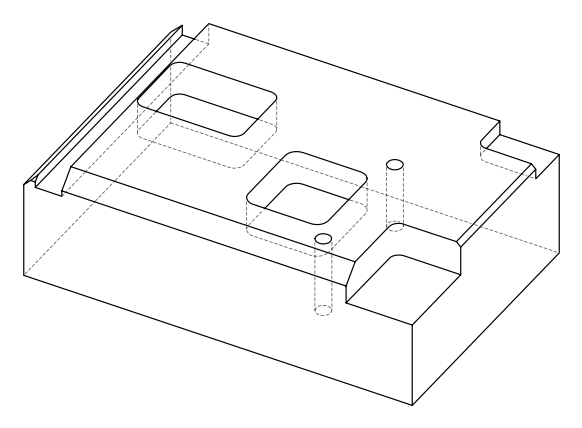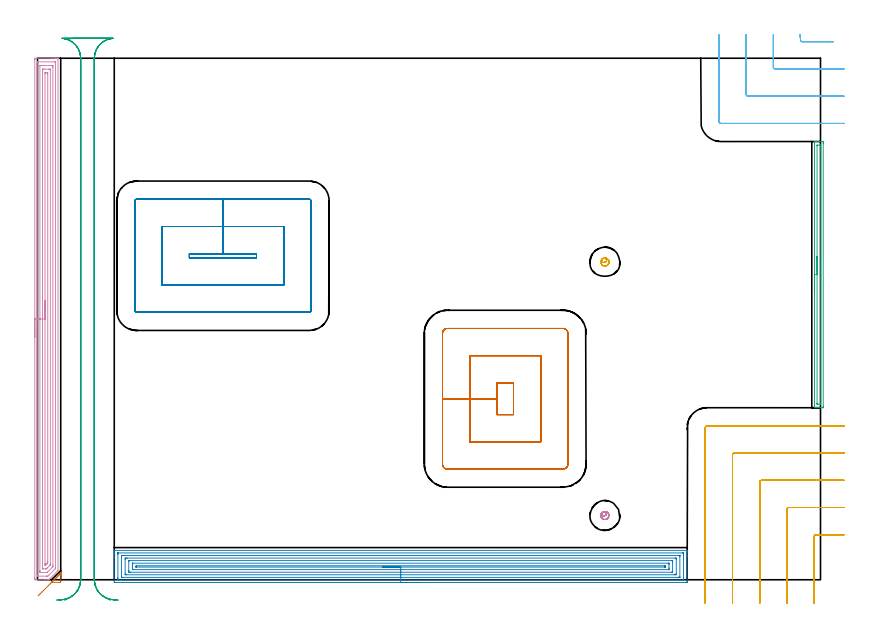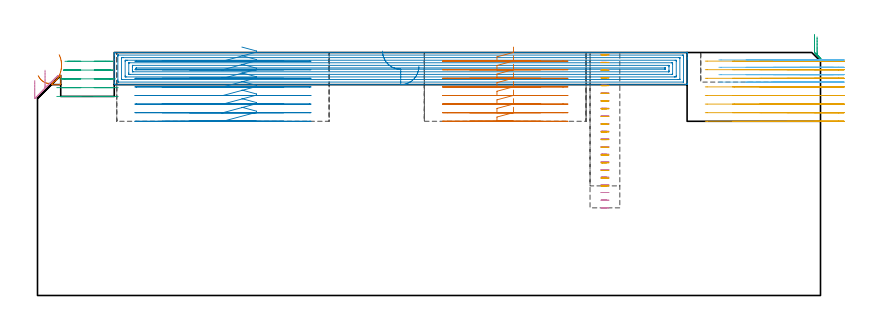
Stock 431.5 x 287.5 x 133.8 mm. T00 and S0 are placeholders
(PLAN: 11 operations, 3 tool changes, 76 min)
(1 AREA_MILL | FG_CHAMFER_SURFACE | UGT0205_001 | 0.21 min | 2649 mm3)
(2 AREA_MILL_1 | FG_CHAMFER_SURFACE_1 | UGT0205_001 | 17.91 min | 51839 mm3)
(3 AREA_MILL_2 | FG_CHAMFER_SURFACE_2 | UGT0205_001 | 2.52 min | 1762 mm3)
(4 AREA_MILL_3 | FG_CHAMFER_SURFACE_3 | UGT0205_001 | 11.7 min | 87983 mm3)
(5 MILL_CORNER_NOTCH_RECTANGULAR | CORNER_NOTCH_RECTANGULAR | UGT0201_094 | Follow Part, ap 5, ae 75% | 10.17 min | 261900 mm3)
(6 MILL_CORNER_NOTCH_RECTANGULAR_1 | CORNER_NOTCH_RECTANGULAR_1 | UGT0201_094 | Follow Part, ap 5, ae 75% | 2.61 min | 48913 mm3)
(7 MILL_RECTANGULAR_POCKET | POCKET_RECTANGULAR_STRAIGHT | UGT0201_094 | Follow Part, ap 5, ae 75% | 9.73 min | 324059 mm3)
(8 MILL_RECTANGULAR_POCKET_1 | POCKET_RECTANGULAR_STRAIGHT_1 | UGT0201_094 | Follow Part, ap 5, ae 75% | 10.99 min | 361127 mm3)
(9 MILL_RECTANGULAR_SLOT | SLOT_RECTANGULAR | UGT0201_105 | Follow Part, ap 5.5, ae 75% | 6.77 min | 183286 mm3)
(10 MILL_BLIND_HOLE_FROM_SOLID_MATERIAL | STEP1POCKET | NXT0201_011 | Spiral | 1.85 min | 18039 mm3)
(11 MILL_BLIND_HOLE_FROM_SOLID_MATERIAL_1 | STEP1POCKET_1 | NXT0201_011 | Spiral | 1.58 min | 15511 mm3)
(TOOL UGT0205_001 | Chamfer Mill 20 x 3 x 45 deg. | D20 FL50 Z2)
(TOOL UGT0201_094 | End mill 20 mm | D20 FL38 Z4)
(TOOL UGT0201_105 | End Mill 22 mm | D22 FL25 Z2)
(TOOL NXT0201_011 | ENDMILL 12mm [2P460-1200-NA 1630] | D12 FL38 Z6)
(OP 1 AREA_MILL)
G17 G21 G94 G90
T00 M6
G54
G17 G0 G90 X0.394 Y-8.806 S1061 M3
G43 Z143.9 H0
Z121.141
G94 G1 X0.772 Y-8.428 Z120.452 F250.
X1.191 Y-8.01 Z119.811
X1.648 Y-7.553 Z119.225
X2.139 Y-7.062 Z118.697
X2.66 Y-6.54 Z118.232
X3.209 Y-5.991 Z117.832
X3.78 Y-5.42 Z117.502
X4.369 Y-4.831 Z117.244
X4.972 Y-4.228 Z117.059
X5.584 Y-3.616 Z116.949
X6.2 Y-3. Z116.915
X6.816 Y-2.384 Z116.957
X7.428 Y-1.773 Z117.075
X8.029 Y-1.171 Z117.268
X8.617 Y-0.583 Z117.534
X9.185 Y-0.015 Z117.871
X9.731 Y0.531 Z118.278
X10.25 Y1.05 Z118.75
X12.438 Y3.238 Z120.938
X12.761 Y3.56 Z121.255
X12.795 Y3.585 Z121.279
X12.8 Y3.574 Z121.27
Y3.539 Z121.237
Y2.513 Z120.212
Y-0.987 Z116.712
X12.798 Y-1.138 Z116.562
X12.793 Y-1.493 Z116.207
X12.617 Y-1.497 Z116.203
X12.438 Y-1.5 Z116.2
X7.771
X7.718 Y-1.492 Z116.204
X7.771 Y-1.434 Z116.265
X8.062 Y-1.138 Z116.562
X10.25 Y1.05 Z118.75
X10.738 Y1.538 Z119.284
X11.191 Y1.991 Z119.877
X11.605 Y2.405 Z120.522
X11.978 Y2.778 Z121.217
X12.307 Y3.107 Z121.955
X12.59 Y3.39 Z122.731
X12.823 Y3.623 Z123.538
X13.006 Y3.806 Z124.371
X13.137 Y3.937 Z125.224
X13.214 Y4.014 Z126.089
X13.238 Y4.038 Z126.961
X13.209 Y4.009 Z127.832
X13.125 Y3.925 Z128.697
X12.989 Y3.789 Z129.548
X12.801 Y3.601 Z130.378
X12.562 Y3.362 Z131.183
X12.275 Y3.075 Z131.955
X11.941 Y2.741 Z132.688
G0 Z143.9
M5
M2
(OP 2 AREA_MILL_1)
G17 G21 G94 G90
T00 M6
G54
G17 G0 G90 X210.15 Y-1.5 S1061 M3
G43 Z143.9 H0
Z126.2
G94 G1 X210.112 Z125.328 F250.
X209.998 Z124.463
X209.809 Z123.612
X209.547 Z122.78
X209.213 Z121.974
X208.81 Z121.2
X208.342 Z120.464
X207.81 Z119.772
X207.221 Z119.129
X206.578 Z118.54
X205.886 Z118.008
X205.15 Z117.54
X204.376 Z117.137
X203.57 Z116.803
X202.738 Z116.541
X201.886 Z116.352
X201.022 Z116.238
X200.15 Z116.2
X42.918
X42.451 Y-1.495 Z116.203
X42.309 Y-1.492 Z116.206
X42.305 Y-1.034 Z116.664
X42.3 Y-0.423 Z117.274
Y12.476 Z130.171
Y14.512 Z132.209
Y14.851 Z132.546
Y15.529 Z133.228
Y15.842 Z133.541
Y16.19 Z133.881
X42.307 Y16.197 Z133.888
X42.471 Y16.2 Z133.9
X357.829
X357.993 Y16.197 Z133.888
X358. Y16.19 Z133.881
Y15.842 Z133.541
Y15.529 Z133.228
Y14.851 Z132.546
Y13.63 Z131.327
Y13.086 Z130.781
Y12.476 Z130.171
Y-0.762 Z116.935
X357.997 Y-1.034 Z116.664
X357.991 Y-1.492 Z116.206
X357.849 Y-1.495 Z116.203
X357.382 Y-1.5 Z116.2
X200.15
Y-0.086 Z117.614
X44.705 Y-0.085 Z117.615
X44.637
X44.327 Y-0.079 Z117.621
X44.31 Y0.022 Z117.722
X44.303 Y0.245 Z117.945
X44.301 Y0.731 Z118.431
X44.3 Y1.131 Z118.831
Y13.969 Z131.669
X44.302 Y14.367 Z132.067
X44.31 Y14.768 Z132.468
X44.313 Y14.78 Z132.48
X44.319 Y14.782 Z132.482
X44.343 Y14.784 Z132.484
X44.395 Y14.785 Z132.485
X44.498 Y14.786 Z132.486
X355.595 Y14.785 Z132.485
X355.662
X355.973 Y14.779 Z132.479
X355.99 Y14.678 Z132.378
X355.997 Y14.454 Z132.154
X355.999 Y13.969 Z131.669
X356. Y13.569 Z131.269
Y0.731 Z118.431
X355.998 Y0.333 Z118.033
X355.99 Y-0.068 Z117.632
X355.987 Y-0.08 Z117.62
X355.981 Y-0.082 Z117.618
X355.957 Y-0.084 Z117.616
X355.905 Y-0.086 Z117.614
X355.802
X200.15
Y1.328 Z119.028
X46.78 Y1.329 Z119.029
X46.492 Y1.33 Z119.03
X46.396 Y1.332 Z119.032
X46.322 Y1.335 Z119.035
X46.31 Y1.341 Z119.041
X46.306 Y1.371 Z119.071
X46.303 Y1.424 Z119.124
X46.301 Y1.614 Z119.314
X46.3 Y1.803 Z119.503
X46.301 Y13.086 Z130.786
X46.303 Y13.272 Z130.972
X46.31 Y13.337 Z131.037
X46.319 Y13.365 Z131.065
X46.348 Y13.366 Z131.066
X46.492 Y13.369 Z131.069
X47.097 Y13.371 Z131.071
X47.385
X353.52
X353.808 Y13.37 Z131.07
X353.904 Y13.368 Z131.068
X353.978 Y13.365 Z131.065
X353.99 Y13.359 Z131.059
X353.994 Y13.329 Z131.029
X353.997 Y13.275 Z130.975
X353.999 Y13.086 Z130.786
X354. Y12.897 Z130.597
X353.999 Y1.614 Z119.314
X353.997 Y1.428 Z119.128
X353.99 Y1.362 Z119.062
X353.981 Y1.335 Z119.035
X353.952 Y1.334 Z119.034
X353.808 Y1.331 Z119.031
X353.203 Y1.329 Z119.029
X352.915 Y1.328 Z119.028
X200.15
Y2.743 Z120.443
X48.922
X48.427 Y2.747 Z120.447
X48.314 Y2.75 Z120.45
X48.308 Y2.945 Z120.645
X48.3 Y3.357 Z121.057
Y11.321 Z129.021
X48.31 Y11.752 Z129.452
X48.323 Y11.95 Z129.65
X48.531 Y11.954 Z129.654
X49.172 Y11.957 Z129.657
X49.421
X351.378
X351.873 Y11.953 Z129.653
X351.986 Y11.95 Z129.65
X351.992 Y11.755 Z129.455
X352. Y11.343 Z129.043
Y3.379 Z121.079
X351.99 Y2.948 Z120.648
X351.977 Y2.749 Z120.449
X351.769 Y2.746 Z120.446
X351.128 Y2.743 Z120.443
X350.879
X200.15
Y4.157 Z121.857
X50.958
X50.853 Y4.158 Z121.858
X50.642 Y4.163 Z121.863
X50.31 Y4.175 Z121.875
X50.307 Y4.261 Z121.961
X50.3 Y4.911 Z122.611
Y10.207 Z127.907
X50.302 Y10.439 Z128.139
X50.306 Y10.519 Z128.219
X50.309 Y10.534 Z128.234
X50.395 Y10.538 Z128.238
X50.536 Y10.542 Z128.242
X50.747 Y10.543 Z128.243
X50.853
X349.341
X349.447 Y10.542 Z128.242
X349.658 Y10.537 Z128.237
X349.99 Y10.525 Z128.225
X349.993 Y10.439 Z128.139
X350. Y9.789 Z127.489
Y4.493 Z122.193
X349.998 Y4.261 Z121.961
X349.994 Y4.181 Z121.881
X349.991 Y4.166 Z121.866
X349.905 Y4.162 Z121.862
X349.764 Y4.158 Z121.858
X349.553 Y4.157 Z121.857
X349.447
X200.15
Y5.571 Z123.271
X52.745 Y5.572 Z123.272
X52.31 Y5.574 Z123.274
X52.307 Y5.576 Z123.276
X52.302 Y5.581 Z123.281
X52.301 Y6.026 Z123.726
X52.3 Y6.466 Z124.166
Y8.231 Z125.931
X52.301 Y8.674 Z126.374
X52.304 Y9.11 Z126.81
X52.31 Y9.122 Z126.822
X52.315 Y9.125 Z126.825
X52.342 Y9.127 Z126.827
X52.4 Y9.128 Z126.828
X52.515 Y9.129 Z126.829
X347.555 Y9.128 Z126.828
X347.99 Y9.126 Z126.826
X347.993 Y9.124 Z126.824
X347.998 Y9.119 Z126.819
X347.999 Y8.674 Z126.374
X348. Y8.234 Z125.934
Y6.469 Z124.169
X347.999 Y6.026 Z123.726
X347.996 Y5.59 Z123.29
X347.99 Y5.578 Z123.278
X347.985 Y5.575 Z123.275
X347.958 Y5.573 Z123.273
X347.9 Y5.572 Z123.272
X347.785 Y5.571 Z123.271
X200.15
Y6.985 Z124.685
X54.532 Y6.986 Z124.686
X54.453 Y6.987 Z124.687
X54.345 Y6.992 Z124.692
X54.309 Y7.001 Z124.701
X54.304 Y7.022 Z124.722
X54.301 Y7.046 Z124.746
Y7.137 Z124.837
X54.305 Y7.254 Z124.954
X54.326 Y7.708 Z125.408
X54.516 Y7.714 Z125.414
X54.532 Y7.715 Z125.415
X345.768 Y7.714 Z125.414
X345.847 Y7.713 Z125.413
X345.955 Y7.708 Z125.408
X345.991 Y7.699 Z125.399
X345.996 Y7.678 Z125.378
X345.999 Y7.654 Z125.354
X345.998 Y7.121 Z124.821
X345.995 Y7.045 Z124.745
X345.989 Y6.992 Z124.692
X345.952 Y6.99 Z124.69
X345.768 Y6.986 Z124.686
X345.691 Y6.985 Z124.685
X200.15
X199.278 Z124.723
X198.414 Z124.837
X197.562 Z125.026
X196.73 Z125.288
X195.924 Z125.622
X195.15 Z126.025
X194.414 Z126.494
X193.722 Z127.025
X193.079 Z127.614
X192.49 Z128.257
X191.958 Z128.95
X191.49 Z129.685
X191.087 Z130.459
X190.753 Z131.265
X190.491 Z132.097
X190.302 Z132.949
X190.188 Z133.814
X190.15 Z134.685
G0 Z143.9
M5
M2
(OP 3 AREA_MILL_2)
G17 G21 G94 G90
T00 M6
G54
G17 G0 G90 X428.2 Y158.15 S1061 M3
G43 Z143.9 H0
G94 G1 Y158.188 Z143.028 F250.
Y158.302 Z142.163
Y158.491 Z141.312
Y158.753 Z140.48
Y159.087 Z139.674
Y159.49 Z138.9
Y159.958 Z138.164
Y160.49 Z137.472
Y161.079 Z136.829
Y161.722 Z136.239
Y162.414 Z135.708
Y163.15 Z135.24
Y163.924 Z134.837
Y164.73 Z134.503
Y165.562 Z134.241
Y166.413 Z134.052
Y167.278 Z133.938
Y168.15 Z133.9
Y241.339
X428.202 Y241.49 Z133.888
X428.257 Y241.493 Z133.834
X428.642 Y241.5 Z133.457
X429.064 Z133.035
X429.707 Z132.388
X430.921 Z131.176
X431.493 Z130.601
X432.991 Y241.497 Z129.105
X432.992 Y241.495 Z129.103
X432.998 Y240.893 Z129.102
X433. Y240.28 Z129.1
Y95.686
X432.999 Y95.407 Z129.101
X432.992 Y94.806 Z129.104
X432.99 Y94.803 Z129.105
X432.386 Y94.8 Z129.709
X432.1 Z129.995
X431.493 Z130.601
X430.921 Z131.176
X430.6 Z131.496
X430.028 Z132.068
X429.707 Z132.388
X429.064 Z133.035
X428.642 Z133.458
X428.26 Z133.831
X428.208 Z133.882
X428.202 Y94.807 Z133.888
X428.2 Y94.961 Z133.9
Y168.15
X429.614 Z132.486
X429.615 Y239.2 Z132.485
X429.616 Y239.293 Z132.484
X429.621 Y239.476 Z132.479
X429.626 Y239.491 Z132.474
X429.634 Y239.495 Z132.466
X429.658 Y239.498 Z132.442
X431.101 Y239.5 Z130.999
X431.493 Y239.497 Z130.607
X431.549 Y239.494 Z130.551
X431.577 Y239.491 Z130.523
X431.58 Y239.385 Z130.52
X431.585 Y239.201 Z130.515
X431.586 Y239.108 Z130.514
X431.585 Y97.1 Z130.515
X431.584 Y97.007 Z130.516
X431.579 Y96.824 Z130.521
X431.574 Y96.809 Z130.526
X431.566 Y96.805 Z130.534
X431.542 Y96.802 Z130.558
X430.099 Y96.8 Z132.001
X429.707 Y96.803 Z132.393
X429.651 Y96.806 Z132.449
X429.623 Y96.809 Z132.477
X429.62 Y96.915 Z132.48
X429.615 Y97.099 Z132.485
X429.614 Y97.192 Z132.486
Y168.15
Y169.022 Z132.524
Y169.886 Z132.638
Y170.738 Z132.826
Y171.57 Z133.089
Y172.376 Z133.423
Y173.15 Z133.825
Y173.886 Z134.294
Y174.578 Z134.825
Y175.221 Z135.415
Y175.81 Z136.058
Y176.341 Z136.75
Y176.81 Z137.486
Y177.213 Z138.26
Y177.547 Z139.066
Y177.809 Z139.898
Y177.998 Z140.749
Y178.112 Z141.614
Y178.15 Z142.486
G0 Z143.9
M5
M2
(OP 4 AREA_MILL_3)
G17 G21 G94 G90
T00 M6
G54
G17 G0 G90 X-1.5 Y133.7 S1061 M3
G43 Z143.9 H0
Z118.5
G94 G1 Y133.738 Z117.628 F250.
Y133.852 Z116.764
Y134.041 Z115.912
Y134.303 Z115.08
Y134.637 Z114.274
Y135.04 Z113.5
Y135.508 Z112.764
Y136.04 Z112.072
Y136.629 Z111.429
Y137.272 Z110.84
Y137.964 Z110.308
Y138.7 Z109.84
Y139.474 Z109.437
Y140.28 Z109.103
Y141.112 Z108.841
Y141.964 Z108.652
Y142.828 Z108.538
Y143.7 Z108.5
Y286.77
X-1.497 Y287.065 Z108.502
X-1.492 Y287.39 Z108.506
X-1.163 Y287.4 Z108.835
X8.022 Z118.017
X9.442 Z119.439
X9.807 Z119.802
X10.536 Z120.536
X10.809 Z120.809
X11.239 Y287.393 Z121.231
X11.297 Y287.39 Z121.288
X11.3 Y287.217 Z121.3
X11.299 Y5.099 Z121.299
X6.383 Y0.183 Z116.382
X6.238 Y0.042 Z116.237
X6.203 Y0.01 Z116.201
X5.509 Y0. Z115.509
X4.089 Z114.086
X-0.899 Y0.001 Z109.098
X-1.139 Y0.002 Z108.858
X-1.492 Y0.007 Z108.506
X-1.494 Y0.034 Z108.504
X-1.499 Y0.63 Z108.501
X-1.5 Y1.232 Z108.5
Y143.7
X-0.086 Z109.914
Y285.061
X-0.085 Y285.14 Z109.915
X-0.081 Y285.298 Z109.919
X-0.078 Y285.391 Z109.922
X-0.058 Y285.394 Z109.942
X-0.007 Y285.397 Z109.993
X0.468 Y285.4 Z110.468
X9.39 Z119.39
X9.807 Y285.397 Z119.807
X9.866 Y285.394 Z119.866
X9.877 Y285.391 Z119.877
X9.881 Y285.324 Z119.881
X9.884 Y285.219 Z119.884
X9.885 Y285.061 Z119.885
X9.886 Y284.982 Z119.886
X9.885 Y6.731 Z119.885
X9.884 Y6.573 Z119.884
X9.879 Y6.257 Z119.879
X9.871 Y6.132 Z119.871
X9.853 Y6.11 Z119.853
X9.807 Y6.058 Z119.807
X6.168 Y2.418 Z116.168
X5.751 Y2.012 Z115.751
X5.346 Y2.006 Z115.346
X4.87 Y2.001 Z114.87
X0.41 Y2. Z110.41
X-0.007 Y2.003 Z109.993
X-0.066 Y2.006 Z109.934
X-0.077 Y2.009 Z109.923
X-0.081 Y2.075 Z109.919
X-0.084 Y2.181 Z109.916
X-0.086 Y2.497 Z109.914
Y143.7
X1.328 Z111.328
X1.329 Y283.193 Z111.329
X1.33 Y283.306 Z111.33
X1.333 Y283.361 Z111.333
X1.335 Y283.382 Z111.335
X1.366 Y283.39 Z111.366
X1.574 Y283.398 Z111.574
X1.778 Y283.399 Z111.778
X2.464 Y283.4 Z112.464
X8.022 Y283.399 Z118.022
X8.229 Y283.397 Z118.229
X8.366 Y283.393 Z118.366
X8.465 Y283.388 Z118.465
X8.466 Y283.343 Z118.466
X8.469 Y283.193 Z118.469
X8.471 Y282.744 Z118.471
Y282.299
Y7.783
X8.469 Y7.336 Z118.469
X8.465 Y7.223 Z118.465
X8.462 Y7.174 Z118.462
X8.428 Y7.137 Z118.428
X8.189 Y6.889 Z118.189
X5.507 Y4.206 Z115.507
X5.426 Y4.127 Z115.426
X5.346 Y4.051 Z115.346
X5.301 Y4.012 Z115.301
X5.26 Y4.008 Z115.26
X5.175 Y4.004 Z115.175
X5.003 Y4.001 Z115.003
X1.778 Z111.778
X1.572 Y4.003 Z111.572
X1.434 Y4.007 Z111.434
X1.335 Y4.012 Z111.335
X1.333 Y4.057 Z111.333
X1.331 Y4.206 Z111.331
X1.329 Y4.656 Z111.329
Y5.101
X1.328 Y143.7 Z111.328
X2.743 Z112.743
Y280.511
X2.747 Y281.327 Z112.747
X2.749 Y281.379 Z112.749
X2.787 Y281.39 Z112.787
X2.897 Y281.395 Z112.897
X3.118 Y281.398 Z113.118
X3.562 Y281.4 Z113.562
X6.238 Z116.238
X6.684 Y281.398 Z116.684
X6.904 Y281.395 Z116.904
X7.013 Y281.39 Z117.013
X7.051 Y281.38 Z117.051
X7.057 Y280.511 Z117.057
Y8.677
X7.052 Y8.267 Z117.052
X7.05 Y8.22 Z117.05
X7.027 Y8.188 Z117.027
X6.973 Y8.127 Z116.973
X6.882 Y8.032 Z116.882
X5.346 Y6.495 Z115.346
X5.094 Y6.247 Z115.094
X4.879 Y6.039 Z114.879
X4.84 Y6.01 Z114.84
X4.786 Y6.006 Z114.786
X4.676 Y6.002 Z114.676
X4.454 Y6. Z114.454
X3.116 Y6.002 Z113.116
X2.896 Y6.005 Z112.896
X2.787 Y6.01 Z112.787
X2.749 Y6.02 Z112.749
X2.743 Y6.889 Z112.743
Y143.7
X4.157 Z114.157
Y278.723
X4.159 Y279.018 Z114.159
X4.163 Y279.318 Z114.163
X4.165 Y279.39 Z114.165
X4.201 Y279.393 Z114.201
X4.285 Y279.397 Z114.285
X4.454 Y279.399 Z114.454
X4.67 Y279.4 Z114.67
X5.346 Y279.398 Z115.346
X5.566 Y279.396 Z115.566
X5.628 Y279.39 Z115.628
X5.636 Y279.372 Z115.636
X5.639 Y279.324 Z115.639
X5.642 Y278.723 Z115.642
X5.643 Y278.425 Z115.643
Y10.169
X5.64 Y9.572 Z115.64
X5.637 Y9.28 Z115.637
X5.632 Y9.242 Z115.632
X5.612 Y9.218 Z115.612
X5.554 Y9.156 Z115.554
X5.346 Y8.944 Z115.346
X5.213 Y8.811 Z115.213
X5.079 Y8.677 Z115.079
X4.765 Y8.366 Z114.765
X4.454 Y8.06 Z114.454
X4.403 Y8.013 Z114.403
X4.232 Y8.005 Z114.232
X4.172 Y8.01 Z114.172
X4.164 Y8.028 Z114.164
X4.161 Y8.077 Z114.161
X4.158 Y8.677 Z114.158
X4.157 Y8.975 Z114.157
Y143.7
Y144.572 Z114.195
Y145.436 Z114.309
Y146.288 Z114.498
Y147.12 Z114.76
Y147.926 Z115.094
Y148.7 Z115.497
Y149.436 Z115.965
Y150.128 Z116.496
Y150.771 Z117.086
Y151.36 Z117.729
Y151.892 Z118.421
Y152.36 Z119.157
Y152.763 Z119.931
Y153.097 Z120.737
Y153.359 Z121.569
Y153.548 Z122.42
Y153.662 Z123.285
Y153.7 Z124.157
G0 Z143.9
M5
M2
(OP 5 MILL_CORNER_NOTCH_RECTANGULAR)
G17 G21 G94 G90
T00 M6
G54
G17 G0 G90 X444.5 Y24.8 S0 M3
G43 Z143.9 H0
Z129.162
G94 G1 X441.5 F250.
X428.994 F500.
G3 X428. Y23.806 R1.
G1 Y-10.
Y-13. F250.
G0 Z143.9
X444.5 Y39.8
Z129.162
G1 X441.5
X413.994 F500.
G3 X413. Y38.805 R1.
G1 Y-10.
Y-13. F250.
G0 Z143.9
X444.5 Y54.8
Z129.162
G1 X441.5
X398.995 F500.
G3 X398. Y53.805 R1.
G1 Y-10.
Y-13. F250.
G0 Z143.9
X444.5 Y69.8
Z129.162
G1 X441.5
X383.995 F500.
G3 X383. Y68.805 R1.
G1 Y-10.
Y-13. F250.
G0 Z143.9
X444.5 Y84.8
Z129.162
G1 X441.5
X368.995 F500.
G3 X368. Y83.805 R1.
G1 Y-10.
Y-13. F250.
G0 Z143.9
X444.5 Y24.8
Z124.425
G1 X441.5
X428.994 F500.
G3 X428. Y23.806 R1.
G1 Y-10.
Y-13. F250.
G0 Z143.9
X444.5 Y39.8
Z124.425
G1 X441.5
X413.994 F500.
G3 X413. Y38.806 R1.
G1 Y-10.
Y-13. F250.
G0 Z143.9
X444.5 Y54.8
Z124.425
G1 X441.5
X398.995 F500.
G3 X398. Y53.805 R1.
G1 Y-10.
Y-13. F250.
G0 Z143.9
X444.5 Y69.8
Z124.425
G1 X441.5
X383.995 F500.
G3 X383. Y68.805 R1.
G1 Y-10.
Y-13. F250.
G0 Z143.9
X444.5 Y84.8
Z124.425
G1 X441.5
X368.995 F500.
G3 X368. Y83.805 R1.
G1 Y-10.
Y-13. F250.
G0 Z143.9
X444.5 Y24.8
Z119.687
G1 X441.5
X428.994 F500.
G3 X428. Y23.806 R1.
G1 Y-10.
Y-13. F250.
G0 Z143.9
X444.5 Y39.8
Z119.687
G1 X441.5
X413.994 F500.
G3 X413. Y38.806 R1.
G1 Y-10.
Y-13. F250.
G0 Z143.9
X444.5 Y54.8
Z119.687
G1 X441.5
X398.995 F500.
G3 X398. Y53.805 R1.
G1 Y-10.
Y-13. F250.
G0 Z143.9
X444.5 Y69.8
Z119.687
G1 X441.5
X383.995 F500.
G3 X383. Y68.805 R1.
G1 Y-10.
Y-13. F250.
G0 Z143.9
X444.5 Y84.8
Z119.687
G1 X441.5
X368.995 F500.
G3 X368. Y83.805 R1.
G1 Y-10.
Y-13. F250.
G0 Z143.9
X444.5 Y24.8
Z114.95
G1 X441.5
X428.994 F500.
G3 X428. Y23.806 R1.
G1 Y-10.
Y-13. F250.
G0 Z143.9
X444.5 Y39.8
Z114.95
G1 X441.5
X413.994 F500.
G3 X413. Y38.806 R1.
G1 Y-10.
Y-13. F250.
G0 Z143.9
X444.5 Y54.8
Z114.95
G1 X441.5
X398.995 F500.
G3 X398. Y53.805 R1.
G1 Y-10.
Y-13. F250.
G0 Z143.9
X444.5 Y69.8
Z114.95
G1 X441.5
X383.995 F500.
G3 X383. Y68.805 R1.
G1 Y-10.
Y-13. F250.
G0 Z143.9
X444.5 Y84.8
Z114.95
G1 X441.5
X368.995 F500.
G3 X368. Y83.805 R1.
G1 Y-10.
Y-13. F250.
G0 Z143.9
X444.5 Y24.8
Z110.212
G1 X441.5
X428.994 F500.
G3 X428. Y23.806 R1.
G1 Y-10.
Y-13. F250.
G0 Z143.9
X444.5 Y39.8
Z110.212
G1 X441.5
X413.995 F500.
G3 X413. Y38.806 R1.
G1 Y-10.
Y-13. F250.
G0 Z143.9
X444.5 Y54.8
Z110.212
G1 X441.5
X398.995 F500.
G3 X398. Y53.805 R1.
G1 Y-10.
Y-13. F250.
G0 Z143.9
X444.5 Y69.8
Z110.212
G1 X441.5
X383.995 F500.
G3 X383. Y68.805 R1.
G1 Y-10.
Y-13. F250.
G0 Z143.9
X444.5 Y84.8
Z110.212
G1 X441.5
X368.995 F500.
G3 X368. Y83.805 R1.
G1 Y-10.
Y-13. F250.
G0 Z143.9
X444.5 Y24.8
Z105.475
G1 X441.5
X428.994 F500.
G3 X428. Y23.806 R1.
G1 Y-10.
Y-13. F250.
G0 Z143.9
X444.5 Y39.8
Z105.475
G1 X441.5
X413.994 F500.
G3 X413. Y38.806 R1.
G1 Y-10.
Y-13. F250.
G0 Z143.9
X444.5 Y54.8
Z105.475
G1 X441.5
X398.995 F500.
G3 X398. Y53.805 R1.
G1 Y-10.
Y-13. F250.
G0 Z143.9
X444.5 Y69.8
Z105.475
G1 X441.5
X383.995 F500.
G3 X383. Y68.805 R1.
G1 Y-10.
Y-13. F250.
G0 Z143.9
X444.5 Y84.8
Z105.475
G1 X441.5
X368.995 F500.
G3 X368. Y83.805 R1.
G1 Y-10.
Y-13. F250.
G0 Z143.9
X444.5 Y24.8
Z100.737
G1 X441.5
X428.994 F500.
G3 X428. Y23.806 R1.
G1 Y-10.
Y-13. F250.
G0 Z143.9
X444.5 Y39.8
Z100.737
G1 X441.5
X413.994 F500.
G3 X413. Y38.806 R1.
G1 Y-10.
Y-13. F250.
G0 Z143.9
X444.5 Y54.8
Z100.737
G1 X441.5
X398.995 F500.
G3 X398. Y53.805 R1.
G1 Y-10.
Y-13. F250.
G0 Z143.9
X444.5 Y69.8
Z100.737
G1 X441.5
X383.995 F500.
G3 X383. Y68.805 R1.
G1 Y-10.
Y-13. F250.
G0 Z143.9
X444.5 Y84.8
Z100.737
G1 X441.5
X368.995 F500.
G3 X368. Y83.805 R1.
G1 Y-10.
Y-13. F250.
G0 Z143.9
X444.5 Y24.8
Z96.
G1 X441.5
X428.994 F500.
G3 X428. Y23.806 R1.
G1 Y-10.
Y-13. F250.
G0 Z143.9
X444.5 Y39.8
Z96.
G1 X441.5
X413.994 F500.
G3 X413. Y38.806 R1.
G1 Y-10.
Y-13. F250.
G0 Z143.9
X444.5 Y54.8
Z96.
G1 X441.5
X398.995 F500.
G3 X398. Y53.805 R1.
G1 Y-10.
Y-13. F250.
G0 Z143.9
X444.5 Y69.8
Z96.
G1 X441.5
X383.995 F500.
G3 X383. Y68.805 R1.
G1 Y-10.
Y-13. F250.
G0 Z143.9
X444.5 Y84.8
Z96.
G1 X441.5
X368.995 F500.
G3 X368. Y83.805 R1.
G1 Y-10.
Y-13. F250.
G0 Z143.9
M5
M2
(OP 6 MILL_CORNER_NOTCH_RECTANGULAR_1)
G17 G21 G94 G90
T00 M6
G54
G17 G0 G90 X420.205 Y300.385 S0 M3
G43 Z143.9 H0
Z129.825
G94 G1 X420.505 Y297.4 F250.
G3 X421.495 Y296.5 R1. F500.
G1 X435.646
X438.646 F250.
G0 Z143.9
X405.5 Y300.4
Z129.825
G1 Y297.4
Y282.495 F500.
G3 X406.495 Y281.5 R1.
G1 X441.5
X444.5 F250.
G0 Z143.9
X390.5 Y300.4
Z129.825
G1 Y297.4
Y267.495 F500.
G3 X391.495 Y266.5 R1.
G1 X441.5
X444.5 F250.
G0 Z143.9
X375.5 Y300.4
Z129.825
G1 Y297.4
Y252.7 F500.
G3 X376.7 Y251.5 R1.2
G1 X441.5
X444.5 F250.
G0 Z143.9
X420.205 Y300.385
Z125.75
G1 X420.505 Y297.4
G3 X421.495 Y296.5 R1. F500.
G1 X435.646
X438.646 F250.
G0 Z143.9
X405.5 Y300.4
Z125.75
G1 Y297.4
Y282.495 F500.
G3 X406.495 Y281.5 R1.
G1 X441.5
X444.5 F250.
G0 Z143.9
X390.5 Y300.4
Z125.75
G1 Y297.4
Y267.495 F500.
G3 X391.495 Y266.5 R1.
G1 X441.5
X444.5 F250.
G0 Z143.9
X375.5 Y300.4
Z125.75
G1 Y297.4
Y252.7 F500.
G3 X376.7 Y251.5 R1.2
G1 X441.5
X444.5 F250.
G0 Z143.9
X420.205 Y300.385
Z121.675
G1 X420.505 Y297.4
G3 X421.495 Y296.5 R1. F500.
G1 X435.646
X438.646 F250.
G0 Z143.9
X405.5 Y300.4
Z121.675
G1 Y297.4
Y282.495 F500.
G3 X406.495 Y281.5 R1.
G1 X441.5
X444.5 F250.
G0 Z143.9
X390.5 Y300.4
Z121.675
G1 Y297.4
Y267.495 F500.
G3 X391.495 Y266.5 R1.
G1 X441.5
X444.5 F250.
G0 Z143.9
X375.5 Y300.4
Z121.675
G1 Y297.4
Y252.7 F500.
G3 X376.7 Y251.5 R1.2
G1 X441.5
X444.5 F250.
G0 Z143.9
X420.205 Y300.385
Z117.6
G1 X420.505 Y297.4
G3 X421.495 Y296.5 R1. F500.
G1 X435.646
X438.646 F250.
G0 Z143.9
X405.5 Y300.4
Z117.6
G1 Y297.4
Y282.495 F500.
G3 X406.495 Y281.5 R1.
G1 X441.5
X444.5 F250.
G0 Z143.9
X390.5 Y300.4
Z117.6
G1 Y297.4
Y267.495 F500.
G3 X391.495 Y266.5 R1.
G1 X441.5
X444.5 F250.
G0 Z143.9
X375.5 Y300.4
Z117.6
G1 Y297.4
Y252.7 F500.
G3 X376.7 Y251.5 R1.2
G1 X441.5
X444.5 F250.
G0 Z143.9
M5
M2
(OP 7 MILL_RECTANGULAR_POCKET)
G17 G21 G94 G90
T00 M6
G54
G17 G0 G90 X262.3 Y97.473 S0 M3
G43 Z143.9 H0
Z136.9
G94 G1 Y108.5 Z133.945 F250.
X253.2 Z131.507
Y99.75 Z129.162
Y91. F500.
X262.3
Y108.5
X253.2
Y99.75
X238.2
Y76.
X277.3
Y123.5
X238.2
Y99.75
X223.2
Y63.7
G3 X225.9 Y61. R2.7
G1 X289.6
G3 X292.3 Y63.7 R2.7
G1 Y135.8
G3 X289.6 Y138.5 R2.7
G1 X225.9
G3 X223.2 Y135.8 R2.7
G1 Y99.75
Y98.75
G0 X262.3 Y97.473 Z132.162
G1 Y108.5 Z129.208 F250.
X253.2 Z126.769
Y99.75 Z124.425
Y91. F500.
X262.3
Y108.5
X253.2
Y99.75
X238.2
Y76.
X277.3
Y123.5
X238.2
Y99.75
X223.2
Y63.7
G3 X225.9 Y61. R2.7
G1 X289.6
G3 X292.3 Y63.7 R2.7
G1 Y135.8
G3 X289.6 Y138.5 R2.7
G1 X225.9
G3 X223.2 Y135.8 R2.7
G1 Y99.75
Y98.75
G0 X262.3 Y97.473 Z127.425
G1 Y108.5 Z124.47 F250.
X253.2 Z122.032
Y99.75 Z119.687
Y91. F500.
X262.3
Y108.5
X253.2
Y99.75
X238.2
Y76.
X277.3
Y123.5
X238.2
Y99.75
X223.2
Y63.7
G3 X225.9 Y61. R2.7
G1 X289.6
G3 X292.3 Y63.7 R2.7
G1 Y135.8
G3 X289.6 Y138.5 R2.7
G1 X225.9
G3 X223.2 Y135.8 R2.7
G1 Y99.75
Y98.75
G0 X262.3 Y97.473 Z122.687
G1 Y108.5 Z119.733 F250.
X253.2 Z117.295
Y99.75 Z114.95
Y91. F500.
X262.3
Y108.5
X253.2
Y99.75
X238.2
Y76.
X277.3
Y123.5
X238.2
Y99.75
X223.2
Y63.7
G3 X225.9 Y61. R2.7
G1 X289.6
G3 X292.3 Y63.7 R2.7
G1 Y135.8
G3 X289.6 Y138.5 R2.7
G1 X225.9
G3 X223.2 Y135.8 R2.7
G1 Y99.75
Y98.75
G0 X262.3 Y97.473 Z117.95
G1 Y108.5 Z114.995 F250.
X253.2 Z112.557
Y99.75 Z110.212
Y91. F500.
X262.3
Y108.5
X253.2
Y99.75
X238.2
Y76.
X277.3
Y123.5
X238.2
Y99.75
X223.2
Y63.7
G3 X225.9 Y61. R2.7
G1 X289.6
G3 X292.3 Y63.7 R2.7
G1 Y135.8
G3 X289.6 Y138.5 R2.7
G1 X225.9
G3 X223.2 Y135.8 R2.7
G1 Y99.75
Y98.75
G0 X262.3 Y97.473 Z113.212
G1 Y108.5 Z110.258 F250.
X253.2 Z107.82
Y99.75 Z105.475
Y91. F500.
X262.3
Y108.5
X253.2
Y99.75
X238.2
Y76.
X277.3
Y123.5
X238.2
Y99.75
X223.2
Y63.7
G3 X225.9 Y61. R2.7
G1 X289.6
G3 X292.3 Y63.7 R2.7
G1 Y135.8
G3 X289.6 Y138.5 R2.7
G1 X225.9
G3 X223.2 Y135.8 R2.7
G1 Y99.75
Y98.75
G0 X262.3 Y97.473 Z108.475
G1 Y108.5 Z105.52 F250.
X253.2 Z103.082
Y99.75 Z100.737
Y91. F500.
X262.3
Y108.5
X253.2
Y99.75
X238.2
Y76.
X277.3
Y123.5
X238.2
Y99.75
X223.2
Y63.7
G3 X225.9 Y61. R2.7
G1 X289.6
G3 X292.3 Y63.7 R2.7
G1 Y135.8
G3 X289.6 Y138.5 R2.7
G1 X225.9
G3 X223.2 Y135.8 R2.7
G1 Y99.75
Y98.75
G0 X262.3 Y97.473 Z103.737
G1 Y108.5 Z100.783 F250.
X253.2 Z98.345
Y99.75 Z96.
Y91. F500.
X262.3
Y108.5
X253.2
Y99.75
X238.2
Y76.
X277.3
Y123.5
X238.2
Y99.75
X223.2
Y63.7
G3 X225.9 Y61. R2.7
G1 X289.6
G3 X292.3 Y63.7 R2.7
G1 Y135.8
G3 X289.6 Y138.5 R2.7
G1 X225.9
G3 X223.2 Y135.8 R2.7
G1 Y99.75
Y98.75
G0 Z143.9
M5
M2
(OP 8 MILL_RECTANGULAR_POCKET_1)
G17 G21 G94 G90
T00 M6
G54
G17 G0 G90 X112.623 Y177.4 S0 M3
G43 Z143.9 H0
Z136.9
G94 G1 X120.7 Z134.736 F250.
Y179.7 Z134.119
X102.2 Z129.162
X83.7 F500.
Y177.4
X120.7
Y179.7
X102.2
Y194.7
X68.7
Y162.4
X135.7
Y194.7
X102.2
Y209.7
X54.6
G3 X53.7 Y208.8 R0.9
G1 Y148.3
G3 X54.6 Y147.4 R0.9
G1 X149.8
G3 X150.7 Y148.3 R0.9
G1 Y208.8
G3 X149.8 Y209.7 R0.9
G1 X102.2
X101.2
G0 X112.623 Y177.4 Z132.162
G1 X120.7 Z129.998 F250.
Y179.7 Z129.382
X102.2 Z124.425
X83.7 F500.
Y177.4
X120.7
Y179.7
X102.2
Y194.7
X68.7
Y162.4
X135.7
Y194.7
X102.2
Y209.7
X54.6
G3 X53.7 Y208.8 R0.9
G1 Y148.3
G3 X54.6 Y147.4 R0.9
G1 X149.8
G3 X150.7 Y148.3 R0.9
G1 Y208.8
G3 X149.8 Y209.7 R0.9
G1 X102.2
X101.2
G0 X112.623 Y177.4 Z127.425
G1 X120.7 Z125.261 F250.
Y179.7 Z124.645
X102.2 Z119.687
X83.7 F500.
Y177.4
X120.7
Y179.7
X102.2
Y194.7
X68.7
Y162.4
X135.7
Y194.7
X102.2
Y209.7
X54.6
G3 X53.7 Y208.8 R0.9
G1 Y148.3
G3 X54.6 Y147.4 R0.9
G1 X149.8
G3 X150.7 Y148.3 R0.9
G1 Y208.8
G3 X149.8 Y209.7 R0.9
G1 X102.2
X101.2
G0 X112.623 Y177.4 Z122.687
G1 X120.7 Z120.523 F250.
Y179.7 Z119.907
X102.2 Z114.95
X83.7 F500.
Y177.4
X120.7
Y179.7
X102.2
Y194.7
X68.7
Y162.4
X135.7
Y194.7
X102.2
Y209.7
X54.6
G3 X53.7 Y208.8 R0.9
G1 Y148.3
G3 X54.6 Y147.4 R0.9
G1 X149.8
G3 X150.7 Y148.3 R0.9
G1 Y208.8
G3 X149.8 Y209.7 R0.9
G1 X102.2
X101.2
G0 X112.623 Y177.4 Z117.95
G1 X120.7 Z115.786 F250.
Y179.7 Z115.17
X102.2 Z110.212
X83.7 F500.
Y177.4
X120.7
Y179.7
X102.2
Y194.7
X68.7
Y162.4
X135.7
Y194.7
X102.2
Y209.7
X54.6
G3 X53.7 Y208.8 R0.9
G1 Y148.3
G3 X54.6 Y147.4 R0.9
G1 X149.8
G3 X150.7 Y148.3 R0.9
G1 Y208.8
G3 X149.8 Y209.7 R0.9
G1 X102.2
X101.2
G0 X112.623 Y177.4 Z113.212
G1 X120.7 Z111.048 F250.
Y179.7 Z110.432
X102.2 Z105.475
X83.7 F500.
Y177.4
X120.7
Y179.7
X102.2
Y194.7
X68.7
Y162.4
X135.7
Y194.7
X102.2
Y209.7
X54.6
G3 X53.7 Y208.8 R0.9
G1 Y148.3
G3 X54.6 Y147.4 R0.9
G1 X149.8
G3 X150.7 Y148.3 R0.9
G1 Y208.8
G3 X149.8 Y209.7 R0.9
G1 X102.2
X101.2
G0 X112.623 Y177.4 Z108.475
G1 X120.7 Z106.311 F250.
Y179.7 Z105.695
X102.2 Z100.737
X83.7 F500.
Y177.4
X120.7
Y179.7
X102.2
Y194.7
X68.7
Y162.4
X135.7
Y194.7
X102.2
Y209.7
X54.6
G3 X53.7 Y208.8 R0.9
G1 Y148.3
G3 X54.6 Y147.4 R0.9
G1 X149.8
G3 X150.7 Y148.3 R0.9
G1 Y208.8
G3 X149.8 Y209.7 R0.9
G1 X102.2
X101.2
G0 X112.623 Y177.4 Z103.737
G1 X120.7 Z101.573 F250.
Y179.7 Z100.957
X102.2 Z96.
X83.7 F500.
Y177.4
X120.7
Y179.7
X102.2
Y194.7
X68.7
Y162.4
X135.7
Y194.7
X102.2
Y209.7
X54.6
G3 X53.7 Y208.8 R0.9
G1 Y148.3
G3 X54.6 Y147.4 R0.9
G1 X149.8
G3 X150.7 Y148.3 R0.9
G1 Y208.8
G3 X149.8 Y209.7 R0.9
G1 X102.2
X101.2
G0 Z143.9
M5
M2
(OP 9 MILL_RECTANGULAR_SLOT)
G17 G21 G94 G90
T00 M6
G54
G17 G0 G90 X39.972 Y-11.162 S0 M3
G43 Z143.9 H0
Z129.06
G94 G1 X37.3 Y-9.798 F250.
G2 X31.3 Y0. R11. F500.
G1 Y287.4
G2 X41.488 Y298.37 R11.
G1 Y298.4
X20.56
G3 X16.712 Y297.705 R11.
G1 X16.722 Y297.677
G2 X23.8 Y287.4 R11.
G1 Y0.
G2 X17.8 Y-9.798 R11.
G1 X15.128 Y-11.162 F250.
G0 X40.316 Y-11.228 Z124.22
G1 X37.604 Y-9.947
G2 X31.3 Y0. R11. F500.
G1 Y287.4
G2 X41.488 Y298.37 R11.
G1 Y298.4
X15.72
G3 X14.369 Y298.317 R11.
G1 X14.373 Y298.287
G2 X23.8 Y287.4 R11.
G1 Y0.
G2 X17.508 Y-9.942 R11.
G1 X14.796 Y-11.226 F250.
G0 X42.925 Y-11.385 Z119.38
G1 X39.992 Y-10.755
G2 X31.3 Y0. R11. F500.
G1 Y287.4
G2 X41.488 Y298.37 R11.
G1 Y298.4
X13.612
Y298.37
G2 X23.8 Y287.4 R11.
G1 Y0.
G2 X15.085 Y-10.76 R11.
G1 X12.15 Y-11.383 F250.
G0 X44.48 Y-11.191 Z114.54
G1 X41.488 Y-10.97
G2 X31.3 Y0. R11. F500.
G1 Y287.4
G2 X41.488 Y298.37 R11.
G1 Y298.4
X13.612
Y298.37
G2 X23.8 Y287.4 R11.
G1 Y0.
G2 X13.612 Y-10.97 R11.
G1 X10.62 Y-11.191 F250.
G0 X44.48 Z109.7
G1 X41.488 Y-10.97
G2 X31.3 Y0. R11. F500.
G1 Y287.4
G2 X41.488 Y298.37 R11.
G1 Y298.4
X13.612
Y298.37
G2 X23.8 Y287.4 R11.
G1 Y0.
G2 X13.612 Y-10.97 R11.
G1 X10.62 Y-11.191 F250.
G0 Z143.9
M5
M2
(OP 10 MILL_BLIND_HOLE_FROM_SOLID_MATERIAL)
G17 G21 G94 G90
T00 M6
G54
G17 G0 G90 X312.7 Y35.4 S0 M3
G43 Z143.9 H1
Z132.681
G94 G3 X313.378 Y36.922 R0.912 F250.
X311.228 Y37.035 R1.522
X311.065 Y33.928 R2.2
X311.228 Y37.035 R-2.2
X311.146 Y35.481 R1.1
X312.7 Y35.4 R1.1
G0 Z128.462
G3 X313.378 Y36.922 R0.912
X311.228 Y37.035 R1.522
X311.065 Y33.928 R2.2
X311.228 Y37.035 R-2.2
X311.146 Y35.481 R1.1
X312.7 Y35.4 R1.1
G0 Z124.243
G3 X313.378 Y36.922 R0.912
X311.228 Y37.035 R1.522
X311.065 Y33.928 R2.2
X311.228 Y37.035 R-2.2
X311.146 Y35.481 R1.1
X312.7 Y35.4 R1.1
G0 Z120.024
G3 X313.378 Y36.922 R0.912
X311.228 Y37.035 R1.522
X311.065 Y33.928 R2.2
X311.228 Y37.035 R-2.2
X311.146 Y35.481 R1.1
X312.7 Y35.4 R1.1
G0 Z115.805
G3 X313.378 Y36.922 R0.912
X311.228 Y37.035 R1.522
X311.065 Y33.928 R2.2
X311.228 Y37.035 R-2.2
X311.146 Y35.481 R1.1
X312.7 Y35.4 R1.1
G0 Z111.586
G3 X313.378 Y36.922 R0.912
X311.228 Y37.035 R1.522
X311.065 Y33.928 R2.2
X311.228 Y37.035 R-2.2
X311.146 Y35.481 R1.1
X312.7 Y35.4 R1.1
G0 Z107.367
G3 X313.378 Y36.922 R0.912
X311.228 Y37.035 R1.522
X311.065 Y33.928 R2.2
X311.228 Y37.035 R-2.2
X311.146 Y35.481 R1.1
X312.7 Y35.4 R1.1
G0 Z103.148
G3 X313.378 Y36.922 R0.912
X311.228 Y37.035 R1.522
X311.065 Y33.928 R2.2
X311.228 Y37.035 R-2.2
X311.146 Y35.481 R1.1
X312.7 Y35.4 R1.1
G0 Z98.929
G3 X313.378 Y36.922 R0.912
X311.228 Y37.035 R1.522
X311.065 Y33.928 R2.2
X311.228 Y37.035 R-2.2
X311.146 Y35.481 R1.1
X312.7 Y35.4 R1.1
G0 Z94.71
G3 X313.378 Y36.922 R0.912
X311.228 Y37.035 R1.522
X311.065 Y33.928 R2.2
X311.228 Y37.035 R-2.2
X311.146 Y35.481 R1.1
X312.7 Y35.4 R1.1
G0 Z90.49
G3 X313.378 Y36.922 R0.912
X311.228 Y37.035 R1.522
X311.065 Y33.928 R2.2
X311.228 Y37.035 R-2.2
X311.146 Y35.481 R1.1
X312.7 Y35.4 R1.1
G0 Z86.271
G3 X313.378 Y36.922 R0.912
X311.228 Y37.035 R1.522
X311.065 Y33.928 R2.2
X311.228 Y37.035 R-2.2
X311.146 Y35.481 R1.1
X312.7 Y35.4 R1.1
G0 Z82.052
G3 X313.378 Y36.922 R0.912
X311.228 Y37.035 R1.522
X311.065 Y33.928 R2.2
X311.228 Y37.035 R-2.2
X311.146 Y35.481 R1.1
X312.7 Y35.4 R1.1
G0 Z77.833
G3 X313.378 Y36.922 R0.912
X311.228 Y37.035 R1.522
X311.065 Y33.928 R2.2
X311.228 Y37.035 R-2.2
X311.146 Y35.481 R1.1
X312.7 Y35.4 R1.1
G0 Z73.614
G3 X313.378 Y36.922 R0.912
X311.228 Y37.035 R1.522
X311.065 Y33.928 R2.2
X311.228 Y37.035 R-2.2
X311.146 Y35.481 R1.1
X312.7 Y35.4 R1.1
G0 Z69.395
G3 X313.378 Y36.922 R0.912
X311.228 Y37.035 R1.522
X311.065 Y33.928 R2.2
X311.228 Y37.035 R-2.2
X311.146 Y35.481 R1.1
X312.7 Y35.4 R1.1
G0 Z65.176
G3 X313.378 Y36.922 R0.912
X311.228 Y37.035 R1.522
X311.065 Y33.928 R2.2
X311.228 Y37.035 R-2.2
X311.146 Y35.481 R1.1
X312.7 Y35.4 R1.1
G0 Z60.957
G3 X313.378 Y36.922 R0.912
X311.228 Y37.035 R1.522
X311.065 Y33.928 R2.2
X311.228 Y37.035 R-2.2
X311.146 Y35.481 R1.1
X312.7 Y35.4 R1.1
G0 Z56.738
G3 X313.378 Y36.922 R0.912
X311.228 Y37.035 R1.522
X311.065 Y33.928 R2.2
X311.228 Y37.035 R-2.2
X311.146 Y35.481 R1.1
X312.7 Y35.4 R1.1
G0 Z52.519
G3 X313.378 Y36.922 R0.912
X311.228 Y37.035 R1.522
X311.065 Y33.928 R2.2
X311.228 Y37.035 R-2.2
X311.146 Y35.481 R1.1
X312.7 Y35.4 R1.1
G0 Z48.3
G3 X313.378 Y36.922 R0.912
X311.228 Y37.035 R1.522
X311.065 Y33.928 R2.2
X311.228 Y37.035 R-2.2
X311.146 Y35.481 R1.1
X312.7 Y35.4 R1.1
G0 Z143.9
M5
M2
(OP 11 MILL_BLIND_HOLE_FROM_SOLID_MATERIAL_1)
G17 G21 G94 G90
T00 M6
G54
G17 G0 G90 X312.7 Y175.1 S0 M3
G43 Z143.9 H1
Z132.65
G94 G3 X313.378 Y176.622 R0.912 F250.
X311.228 Y176.735 R1.522
X311.065 Y173.628 R2.2
X311.228 Y176.735 R-2.2
X311.146 Y175.181 R1.1
X312.7 Y175.1 R1.1
G0 Z128.4
G3 X313.378 Y176.622 R0.912
X311.228 Y176.735 R1.522
X311.065 Y173.628 R2.2
X311.228 Y176.735 R-2.2
X311.146 Y175.181 R1.1
X312.7 Y175.1 R1.1
G0 Z124.15
G3 X313.378 Y176.622 R0.912
X311.228 Y176.735 R1.522
X311.065 Y173.628 R2.2
X311.228 Y176.735 R-2.2
X311.146 Y175.181 R1.1
X312.7 Y175.1 R1.1
G0 Z119.9
G3 X313.378 Y176.622 R0.912
X311.228 Y176.735 R1.522
X311.065 Y173.628 R2.2
X311.228 Y176.735 R-2.2
X311.146 Y175.181 R1.1
X312.7 Y175.1 R1.1
G0 Z115.65
G3 X313.378 Y176.622 R0.912
X311.228 Y176.735 R1.522
X311.065 Y173.628 R2.2
X311.228 Y176.735 R-2.2
X311.146 Y175.181 R1.1
X312.7 Y175.1 R1.1
G0 Z111.4
G3 X313.378 Y176.622 R0.912
X311.228 Y176.735 R1.522
X311.065 Y173.628 R2.2
X311.228 Y176.735 R-2.2
X311.146 Y175.181 R1.1
X312.7 Y175.1 R1.1
G0 Z107.15
G3 X313.378 Y176.622 R0.912
X311.228 Y176.735 R1.522
X311.065 Y173.628 R2.2
X311.228 Y176.735 R-2.2
X311.146 Y175.181 R1.1
X312.7 Y175.1 R1.1
G0 Z102.9
G3 X313.378 Y176.622 R0.912
X311.228 Y176.735 R1.522
X311.065 Y173.628 R2.2
X311.228 Y176.735 R-2.2
X311.146 Y175.181 R1.1
X312.7 Y175.1 R1.1
G0 Z98.65
G3 X313.378 Y176.622 R0.912
X311.228 Y176.735 R1.522
X311.065 Y173.628 R2.2
X311.228 Y176.735 R-2.2
X311.146 Y175.181 R1.1
X312.7 Y175.1 R1.1
G0 Z94.4
G3 X313.378 Y176.622 R0.912
X311.228 Y176.735 R1.522
X311.065 Y173.628 R2.2
X311.228 Y176.735 R-2.2
X311.146 Y175.181 R1.1
X312.7 Y175.1 R1.1
G0 Z90.15
G3 X313.378 Y176.622 R0.912
X311.228 Y176.735 R1.522
X311.065 Y173.628 R2.2
X311.228 Y176.735 R-2.2
X311.146 Y175.181 R1.1
X312.7 Y175.1 R1.1
G0 Z85.9
G3 X313.378 Y176.622 R0.912
X311.228 Y176.735 R1.522
X311.065 Y173.628 R2.2
X311.228 Y176.735 R-2.2
X311.146 Y175.181 R1.1
X312.7 Y175.1 R1.1
G0 Z81.65
G3 X313.378 Y176.622 R0.912
X311.228 Y176.735 R1.522
X311.065 Y173.628 R2.2
X311.228 Y176.735 R-2.2
X311.146 Y175.181 R1.1
X312.7 Y175.1 R1.1
G0 Z77.4
G3 X313.378 Y176.622 R0.912
X311.228 Y176.735 R1.522
X311.065 Y173.628 R2.2
X311.228 Y176.735 R-2.2
X311.146 Y175.181 R1.1
X312.7 Y175.1 R1.1
G0 Z73.15
G3 X313.378 Y176.622 R0.912
X311.228 Y176.735 R1.522
X311.065 Y173.628 R2.2
X311.228 Y176.735 R-2.2
X311.146 Y175.181 R1.1
X312.7 Y175.1 R1.1
G0 Z68.9
G3 X313.378 Y176.622 R0.912
X311.228 Y176.735 R1.522
X311.065 Y173.628 R2.2
X311.228 Y176.735 R-2.2
X311.146 Y175.181 R1.1
X312.7 Y175.1 R1.1
G0 Z64.65
G3 X313.378 Y176.622 R0.912
X311.228 Y176.735 R1.522
X311.065 Y173.628 R2.2
X311.228 Y176.735 R-2.2
X311.146 Y175.181 R1.1
X312.7 Y175.1 R1.1
G0 Z60.4
G3 X313.378 Y176.622 R0.912
X311.228 Y176.735 R1.522
X311.065 Y173.628 R2.2
X311.228 Y176.735 R-2.2
X311.146 Y175.181 R1.1
X312.7 Y175.1 R1.1
G0 Z143.9
M5
M2
